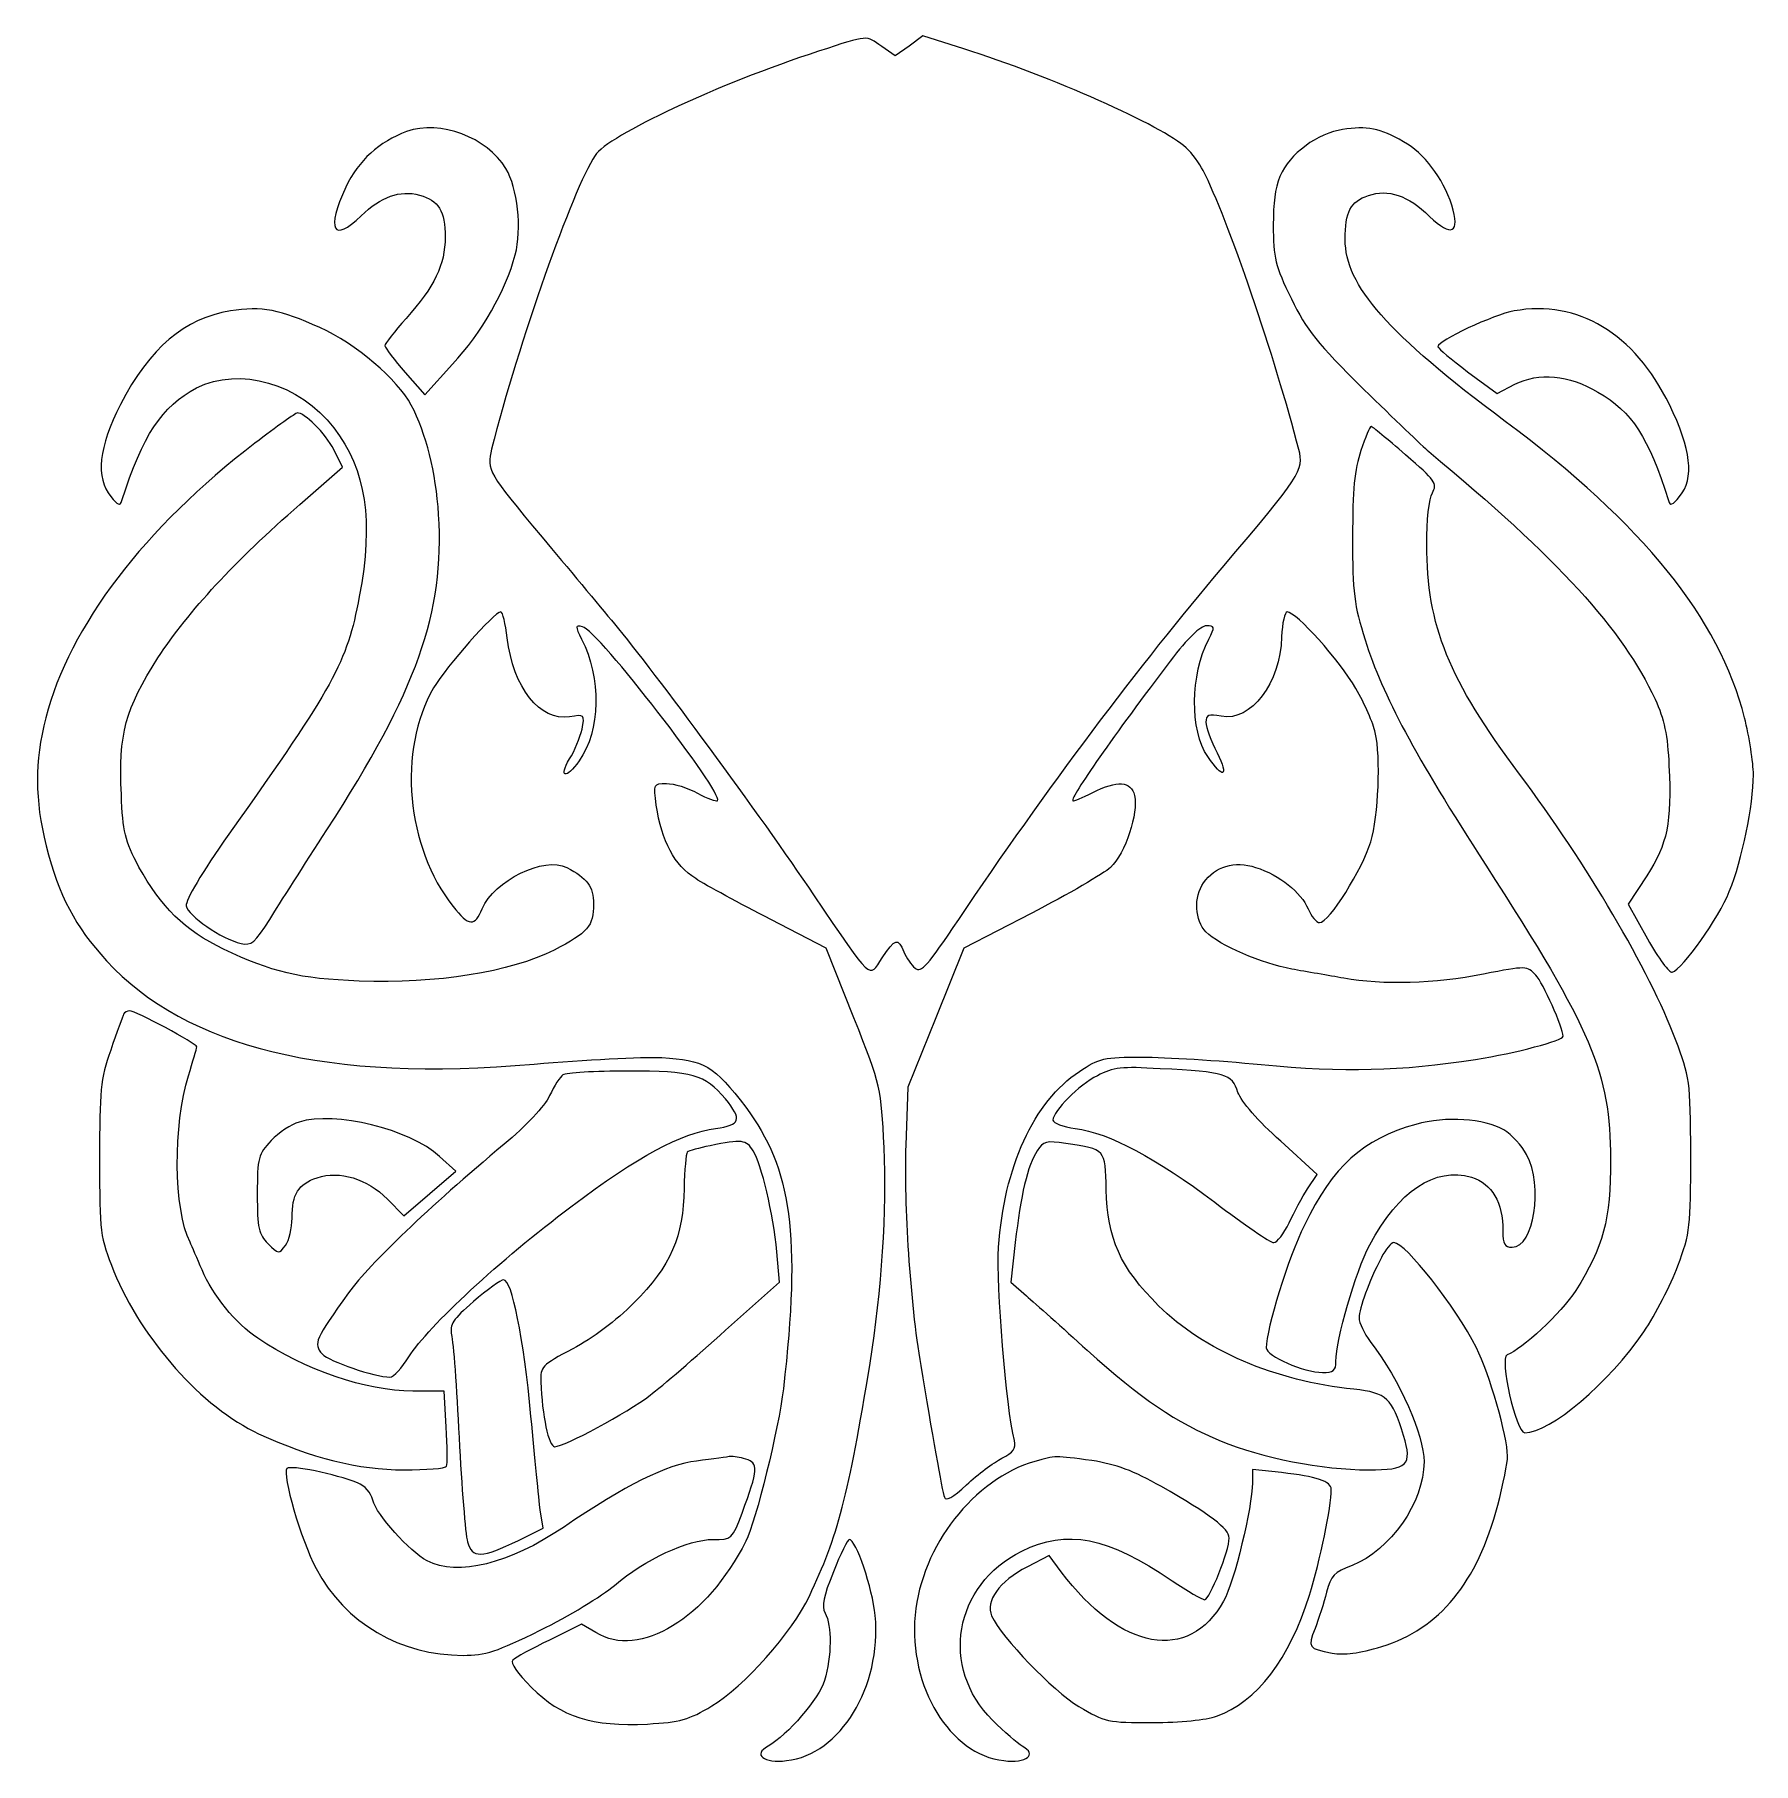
# Model space of a CAD drawing. Extents: x 32 to 178, y 75 to 221.
import ezdxf

# ---------------------------------------------------------------- set-up
doc = ezdxf.new("R2010")
doc.units = 0
doc.layers.add('Layer_1', color=7, linetype='CONTINUOUS')

msp = doc.modelspace()

# ---------------------------------------------------------------- linework, layer by layer
at = {"layer": 'Layer_1', "color": 7}
for points in [[(98.755909, 220.039541), (98.755909, 220.039541)], [(111.068545, 220.236229), (107.606845, 221.337679), (106.426721, 220.472254), (105.246596, 219.646166), (104.105808, 220.432916)], [(63.824215, 213.234155), (63.824215, 213.234155)], [(143.16794, 213.391505), (143.16794, 213.391505)], [(48.875967, 198.010545), (48.875967, 198.010545)], [(157.722812, 198.010545), (157.722812, 198.010545)], [(63.706202, 192.778658), (65.358377, 190.890459), (67.718627, 193.486733)], [(153.789063, 192.857333), (156.306662, 191.008471), (157.801487, 191.795221)], [(50.960854, 186.799359), (50.960854, 186.799359)], [(54.776591, 181.60681), (58.395641, 184.75381), (57.648228, 186.248634)], [(144.741439, 186.169959), (144.741439, 186.169959)], [(138.014728, 170.356287), (138.014728, 170.356287)], [(168.973335, 150.097478), (167.399836, 147.697891), (169.05201, 144.747578)], [(116.772481, 146.911141), (111.068545, 143.960829), (108.708295, 138.060205), (106.308708, 132.159581), (106.151358, 127.242394)], [(101.745559, 138.060205), (99.385309, 143.960829), (94.704147, 146.399753)], [(39.828344, 138.374905), (39.828344, 138.374905)], [(77.08095, 133.221693), (77.08095, 133.221693)], [(122.397743, 133.143018), (122.397743, 133.143018)], [(54.697916, 129.209268), (54.697916, 129.209268)], [(140.217628, 123.544669), (141.043715, 124.764132), (137.936053, 127.596431)], [(149.383264, 129.012581), (149.383264, 129.012581)], [(62.211378, 122.679245), (63.58819, 121.263095), (65.79109, 123.151294), (67.993989, 125.039494), (66.617177, 126.298294)], [(89.550936, 127.203056), (89.550936, 127.203056)], [(117.283869, 126.770344), (117.283869, 126.770344)], [(115.435007, 118.98152), (115.041632, 115.637833), (116.379106, 114.457708)], [(90.849073, 111.546734), (95.45156, 115.637833), (95.215535, 118.19477)], [(146.472289, 117.72272), (146.472289, 117.72272)], [(69.488814, 113.985658), (69.488814, 113.985658)], [(67.167902, 103.364535), (67.010552, 106.393522), (64.335602, 106.393522)], [(88.410148, 100.453561), (88.410148, 100.453561)], [(117.087181, 100.414223), (117.087181, 100.414223)], [(138.014728, 99.470123), (135.536466, 99.745486), (135.536466, 98.604698), (135.536466, 98.604698)], [(73.304551, 93.726849), (75.389438, 94.749624), (75.153413, 96.323124)], [(119.329418, 91.0519), (118.306644, 92.428712), (116.457781, 91.484612)], [(100.014709, 91.0519), (100.014709, 91.0519)], [(79.873912, 85.898688), (78.65445, 86.606763), (75.940163, 85.269288)]]:
    msp.add_lwpolyline(points, dxfattribs=at)
for points in [[(104.105808, 220.432916), (102.728996, 221.416354), (103.083034, 221.455691), (98.755909, 220.039541)], [(98.755909, 220.039541), (90.180336, 217.246579), (80.936025, 212.919455), (79.795237, 211.188605)], [(129.911204, 211.857343), (127.983667, 213.666867), (118.385319, 217.954654), (111.068545, 220.236229)], [(72.242439, 210.087155), (70.629601, 212.762105), (66.695852, 214.217592), (63.824215, 213.234155)], [(63.824215, 213.234155), (61.503303, 212.36873), (59.733116, 210.79523), (58.671003, 208.513656)], [(143.16794, 213.391505), (142.263177, 213.273492), (140.886365, 212.68343), (140.099615, 212.05403)], [(148.360489, 212.36873), (146.354277, 213.509517), (145.252827, 213.745542), (143.16794, 213.391505)], [(79.795237, 211.188605), (77.8677, 208.238293), (73.304551, 195.296258), (71.022976, 186.287972)], [(131.366691, 209.929805), (131.051992, 210.519868), (130.422592, 211.385293), (129.911204, 211.857343)], [(140.099615, 212.05403), (137.896715, 210.401855), (137.306653, 208.946368), (137.306653, 205.327319)], [(152.451588, 206.979493), (151.664838, 209.339743), (150.091338, 211.385293), (148.360489, 212.36873)], [(73.029188, 202.770382), (73.619251, 204.973281), (73.225876, 208.474318), (72.242439, 210.087155)], [(139.470215, 186.248634), (137.542678, 193.880108), (133.412241, 205.917381), (131.366691, 209.929805)], [(58.671003, 208.513656), (56.979491, 204.894606), (57.569553, 203.753819), (59.969141, 206.074731)], [(59.969141, 206.074731), (61.660653, 207.726906), (63.234152, 208.277631), (64.925665, 207.844918)], [(145.370839, 207.805581), (147.023014, 208.395643), (148.753864, 207.805581), (150.563388, 206.035394)], [(64.925665, 207.844918), (66.538502, 207.372868), (67.089227, 206.507444), (67.089227, 204.265206)], [(143.403965, 204.068519), (143.403965, 206.428769), (143.836677, 207.294193), (145.370839, 207.805581)], [(150.563388, 206.035394), (152.412251, 204.225869), (153.199, 204.619244), (152.451588, 206.979493)], [(137.306653, 205.327319), (137.306653, 202.455682), (137.464003, 201.904957), (138.840815, 199.03332)], [(67.089227, 204.265206), (67.089227, 201.944294), (66.184465, 200.056095), (63.784877, 197.381145)], [(156.9754, 188.648221), (147.023014, 196.04367), (143.403965, 200.174107), (143.403965, 204.068519)], [(67.718627, 193.486733), (70.196889, 196.161683), (72.242439, 199.780732), (73.029188, 202.770382)], [(48.875967, 198.010545), (45.020893, 197.420482), (42.031243, 194.863545), (39.552981, 190.064371)], [(56.468104, 196.594395), (53.085079, 198.128557), (51.550917, 198.443257), (48.875967, 198.010545)], [(138.840815, 199.03332), (140.138953, 196.397708), (141.043715, 195.25692), (144.977464, 191.362508)], [(157.722812, 198.010545), (155.991963, 197.695845), (151.271463, 195.492945), (151.271463, 194.981558)], [(170.900873, 190.064371), (167.911223, 196.122345), (163.151386, 198.993982), (157.722812, 198.010545)], [(64.21759, 190.025034), (63.037465, 192.227933), (59.536428, 195.217583), (56.468104, 196.594395)], [(63.784877, 197.381145), (62.80144, 196.279695), (61.975353, 195.217583), (61.975353, 195.060233)], [(61.975353, 195.060233), (62.01469, 194.863545), (62.762103, 193.840771), (63.706202, 192.778658)], [(151.271463, 194.981558), (151.310801, 194.824208), (152.412251, 193.880108), (153.789063, 192.857333)], [(46.00433, 191.480521), (49.662717, 193.329383), (54.776591, 191.873896), (57.648228, 188.097496)], [(157.801487, 191.795221), (159.768362, 192.817996), (162.403974, 192.581971), (164.842899, 191.126483)], [(39.670994, 181.92151), (41.441181, 187.468097), (43.054018, 189.907021), (46.00433, 191.480521)], [(144.977464, 191.362508), (147.534401, 188.884246), (149.973326, 186.523997), (150.484713, 186.091284)], [(164.842899, 191.126483), (167.753873, 189.434971), (169.091348, 187.350084), (170.822198, 181.92151)], [(39.552981, 190.064371), (37.704119, 186.484659), (37.428757, 183.849047), (38.726894, 182.275547)], [(54.540566, 189.356296), (54.422554, 189.356296), (52.809717, 188.215509), (50.960854, 186.799359)], [(57.648228, 186.248634), (56.940154, 187.625447), (55.130629, 189.434971), (54.540566, 189.356296)], [(66.538502, 180.741385), (66.302477, 184.321097), (65.47639, 187.625447), (64.21759, 190.025034)], [(171.766297, 182.275547), (173.025097, 183.80971), (172.749735, 186.287972), (170.900873, 190.064371)], [(57.648228, 188.097496), (60.401853, 184.517785), (61.031253, 180.229998), (59.811791, 173.778649)], [(145.606864, 188.215509), (145.488852, 188.215509), (145.134814, 187.271409), (144.741439, 186.169959)], [(148.517839, 185.815922), (146.983676, 187.153397), (145.685539, 188.215509), (145.606864, 188.215509)], [(177.273547, 163.511563), (175.109984, 171.969124), (168.697973, 179.915298), (156.9754, 188.648221)], [(50.960854, 186.799359), (41.598531, 179.639935), (35.225857, 171.261049), (33.219645, 163.511563)], [(71.022976, 186.287972), (70.590264, 184.517785), (70.747614, 184.28176), (75.310763, 178.813848)], [(132.979529, 176.217573), (139.588228, 184.006397), (139.942265, 184.517785), (139.470215, 186.248634)], [(144.741439, 186.169959), (144.190714, 184.557122), (144.033364, 182.86561), (144.033364, 178.77451)], [(150.799413, 182.590247), (151.232126, 183.376997), (151.074776, 183.613022), (148.517839, 185.815922)], [(150.484713, 186.091284), (161.459874, 177.004323), (166.967123, 170.946349), (169.68141, 165.085063)], [(38.726894, 182.275547), (39.316956, 181.528135), (39.552981, 181.44946), (39.670994, 181.92151)], [(150.327363, 178.184448), (150.288026, 180.269335), (150.524051, 182.07886), (150.799413, 182.590247)], [(170.822198, 181.92151), (170.94021, 181.44946), (171.176235, 181.528135), (171.766297, 182.275547)], [(42.739318, 168.5861), (45.37493, 172.598524), (49.190667, 176.728961), (54.776591, 181.60681)], [(57.058166, 153.991889), (64.68964, 165.793138), (67.049889, 172.441174), (66.538502, 180.741385)], [(75.310763, 178.813848), (77.39565, 176.335586), (80.149275, 173.031236), (81.447412, 171.457737)], [(144.033364, 178.77451), (144.033364, 174.093349), (144.151377, 173.070574), (145.095477, 170.120262)], [(158.194862, 158.712389), (152.176226, 166.737237), (150.327363, 171.300387), (150.327363, 178.184448)], [(110.635832, 146.399753), (117.913269, 157.217564), (126.095467, 168.153387), (132.979529, 176.217573)], [(59.811791, 173.778649), (58.710341, 168.074712), (57.766241, 166.343862), (48.757955, 153.637852)], [(71.809726, 172.480512), (71.259001, 172.480512), (67.207239, 167.878025), (66.10579, 166.029163)], [(72.360451, 170.277612), (72.203101, 171.497074), (71.967076, 172.480512), (71.809726, 172.480512)], [(138.486778, 172.480512), (138.29009, 172.480512), (138.054065, 171.536412), (138.014728, 170.356287)], [(144.308727, 165.989825), (142.931915, 168.389412), (139.23419, 172.480512), (138.486778, 172.480512)], [(77.631675, 163.590238), (75.153413, 163.157526), (72.832501, 166.107838), (72.360451, 170.277612)], [(78.733125, 171.221712), (78.103725, 171.379062), (78.103725, 171.300387), (78.65445, 170.159599)], [(78.65445, 170.159599), (80.345962, 166.933925), (80.267287, 162.370776), (78.457763, 159.853176)], [(90.180336, 156.470152), (90.731061, 157.060214), (79.991925, 170.985687), (78.733125, 171.221712)], [(81.447412, 171.457737), (84.830437, 167.405975), (93.838723, 155.172014), (98.323197, 148.48464)], [(131.642054, 171.300387), (131.130667, 171.300387), (130.068554, 170.277612), (128.573729, 168.310737)], [(131.760066, 160.207213), (130.225904, 162.449451), (130.265242, 167.130612), (131.838741, 170.159599)], [(131.838741, 170.159599), (132.389466, 171.221712), (132.350129, 171.300387), (131.642054, 171.300387)], [(138.014728, 170.356287), (137.936053, 166.461875), (135.418453, 163.157526), (132.900854, 163.629575)], [(145.095477, 170.120262), (146.629639, 165.28175), (149.265251, 160.403901), (155.323225, 151.00224)], [(39.631656, 156.981539), (39.395631, 162.174088), (39.946356, 164.219638), (42.739318, 168.5861)], [(128.573729, 168.310737), (123.892568, 162.174088), (120.076831, 156.706177), (120.312856, 156.470152)], [(66.10579, 166.029163), (63.037465, 160.757938), (63.784877, 152.497065), (67.757964, 147.501203)], [(145.960902, 162.252763), (145.803552, 163.000176), (145.056139, 164.691688), (144.308727, 165.989825)], [(169.68141, 165.085063), (170.46816, 163.39355), (170.743523, 162.016738), (170.861535, 159.420464)], [(33.219645, 163.511563), (32.275545, 159.735164), (32.275545, 156.588164), (33.258982, 152.654415)], [(78.693787, 162.528126), (78.929812, 163.786925), (78.929812, 163.786925), (77.631675, 163.590238)], [(132.900854, 163.629575), (131.799404, 163.826263), (131.602716, 163.747588), (131.602716, 163.118188)], [(131.602716, 163.118188), (131.602716, 162.724813), (132.035429, 161.544688), (132.546816, 160.521913)], [(178.020959, 158.673051), (178.020959, 159.695826), (177.666922, 161.898726), (177.273547, 163.511563)], [(77.631675, 160.010526), (78.064388, 160.679263), (78.536438, 161.820051), (78.693787, 162.528126)], [(145.567527, 152.969115), (146.236264, 155.211352), (146.432952, 160.128539), (145.960902, 162.252763)], [(78.457763, 159.853176), (77.356313, 158.279676), (76.687575, 158.397689), (77.631675, 160.010526)], [(132.546816, 160.521913), (133.569591, 158.476364), (133.058204, 158.279676), (131.760066, 160.207213)], [(171.41226, 136.211342), (169.20936, 142.072629), (163.859461, 151.15959), (158.194862, 158.712389)], [(170.861535, 159.420464), (171.09756, 154.581952), (170.743523, 152.851102), (168.973335, 150.097478)], [(175.975409, 148.760003), (177.076859, 151.47429), (178.020959, 156.076777), (178.020959, 158.673051)], [(41.126481, 150.84489), (39.946356, 153.087127), (39.749669, 153.83454), (39.631656, 156.981539)], [(84.987786, 156.076777), (84.751762, 157.925639), (84.751762, 157.925639), (85.853211, 157.925639)], [(85.853211, 157.925639), (86.482611, 157.925639), (87.662736, 157.571601), (88.488823, 157.099551)], [(88.488823, 157.099551), (89.314911, 156.666839), (90.062323, 156.391477), (90.180336, 156.470152)], [(120.312856, 156.470152), (120.391531, 156.430814), (121.138943, 156.706177), (121.965031, 157.138889)], [(121.965031, 157.138889), (124.128593, 158.240339), (125.230042, 158.161664), (125.544742, 156.902864)], [(88.331473, 149.861453), (86.521949, 151.00224), (85.459836, 153.008452), (84.987786, 156.076777)], [(125.544742, 156.902864), (125.89878, 155.447377), (124.757993, 151.985677), (123.499193, 150.805553)], [(52.219654, 146.399753), (53.006404, 147.658553), (55.169966, 151.080915), (57.058166, 153.991889)], [(33.258982, 152.654415), (34.360432, 148.366628), (35.697907, 145.809691), (38.372857, 142.898716)], [(48.757955, 153.637852), (46.437043, 150.333503), (45.06023, 148.051928), (45.138905, 147.540541)], [(141.240402, 146.124391), (142.027152, 146.124391), (144.898789, 150.68754), (145.567527, 152.969115)], [(70.236226, 147.304516), (71.219664, 149.664765), (75.507451, 151.78899), (77.39565, 150.805553)], [(131.406029, 149.507415), (132.350129, 150.884227), (134.041641, 151.395615), (135.811828, 150.805553)], [(48.285905, 143.882154), (45.06023, 145.416316), (42.936006, 147.501203), (41.126481, 150.84489)], [(77.39565, 150.805553), (79.1265, 149.90079), (79.677225, 149.192715), (79.677225, 147.697891)], [(94.704147, 146.399753), (92.107873, 147.737228), (89.236236, 149.27139), (88.331473, 149.861453)], [(123.499193, 150.805553), (122.948468, 150.294165), (119.919481, 148.523978), (116.772481, 146.911141)], [(135.811828, 150.805553), (137.857378, 150.176153), (139.666903, 148.681328), (140.256965, 147.304516)], [(155.323225, 151.00224), (164.410186, 136.919417), (165.865673, 133.41838), (165.905011, 126.062269)], [(98.323197, 148.48464), (103.358396, 141.049854), (103.004359, 141.364554), (104.145146, 143.134741)], [(131.602716, 145.337641), (130.658617, 146.281741), (130.540604, 148.32729), (131.406029, 149.507415)], [(171.136898, 141.915279), (172.002322, 142.190641), (175.109984, 146.557103), (175.975409, 148.760003)], [(45.138905, 147.540541), (45.256918, 146.714453), (48.128555, 144.747578), (49.78073, 144.354204)], [(67.757964, 147.501203), (69.095439, 145.809691), (69.606826, 145.770353), (70.236226, 147.304516)], [(79.677225, 147.697891), (79.677225, 145.849028), (79.205175, 145.258966), (76.333538, 143.803479)], [(140.256965, 147.304516), (140.532328, 146.635778), (140.96504, 146.124391), (141.240402, 146.124391)], [(49.78073, 144.354204), (50.646155, 144.157516), (50.960854, 144.432879), (52.219654, 146.399753)], [(106.938108, 142.269316), (107.449495, 141.836604), (108.00022, 142.466004), (110.635832, 146.399753)], [(138.880153, 142.190641), (136.362553, 142.623354), (132.743504, 144.196854), (131.602716, 145.337641)], [(59.811791, 141.167867), (54.697916, 141.364554), (52.416342, 141.915279), (48.285905, 143.882154)], [(76.333538, 143.803479), (72.596476, 141.915279), (66.381152, 140.931842), (59.811791, 141.167867)], [(104.145146, 143.134741), (105.207258, 144.786916), (105.521958, 144.865591), (105.994008, 143.646129)], [(169.05201, 144.747578), (169.956773, 143.095404), (170.900873, 141.836604), (171.136898, 141.915279)], [(38.372857, 142.898716), (45.178243, 135.503267), (57.176178, 132.592293), (74.642026, 134.126455)], [(105.994008, 143.646129), (106.190696, 143.134741), (106.623408, 142.544679), (106.938108, 142.269316)], [(159.571674, 141.679254), (158.824262, 142.466004), (158.784925, 142.466004), (155.126538, 141.757929)], [(143.285952, 141.403892), (142.06649, 141.639916), (140.060278, 141.954616), (138.880153, 142.190641)], [(155.126538, 141.757929), (151.035438, 140.931842), (146.590302, 140.813829), (143.285952, 141.403892)], [(161.892587, 136.486705), (161.892587, 137.19478), (160.161737, 141.049854), (159.571674, 141.679254)], [(39.828344, 138.374905), (39.749669, 138.178217), (39.238281, 136.840742), (38.726894, 135.30658)], [(40.300394, 138.650267), (40.143044, 138.650267), (39.907019, 138.532254), (39.828344, 138.374905)], [(46.043668, 135.581942), (46.043668, 135.857305), (40.851119, 138.650267), (40.300394, 138.650267)], [(104.302496, 127.045706), (104.066471, 132.120243), (104.066471, 132.198918), (101.745559, 138.060205)], [(154.4578, 134.51983), (157.880162, 135.070555), (161.892587, 136.132667), (161.892587, 136.486705)], [(38.726894, 135.30658), (37.861469, 132.828318), (37.782794, 131.884218), (37.782794, 126.062269)], [(45.335593, 133.143018), (45.68963, 134.323143), (46.00433, 135.424592), (46.043668, 135.581942)], [(172.710397, 126.455644), (172.67106, 132.78898), (172.631722, 133.025005), (171.41226, 136.211342)], [(74.642026, 134.126455), (78.890475, 134.480493), (83.768324, 134.755855), (85.459836, 134.67718)], [(82.548862, 133.536393), (79.795237, 133.536393), (77.316975, 133.379043), (77.08095, 133.221693)], [(90.849073, 131.176143), (89.078886, 133.26103), (88.095448, 133.536393), (82.548862, 133.536393)], [(85.459836, 134.67718), (89.039548, 134.480493), (89.904973, 134.008443), (92.579923, 130.468068)], [(114.018857, 118.588145), (114.451569, 125.314857), (117.008506, 130.979456), (120.863581, 133.497055)], [(120.863581, 133.497055), (122.555093, 134.637843), (122.948468, 134.716518), (126.21348, 134.716518)], [(127.708305, 133.73308), (124.443293, 133.929768), (123.735218, 133.851093), (122.397743, 133.143018)], [(126.21348, 134.716518), (128.141017, 134.716518), (132.664829, 134.441155), (136.283878, 134.087118)], [(134.317004, 131.726868), (133.766279, 133.300368), (133.294229, 133.457718), (127.708305, 133.73308)], [(136.283878, 134.087118), (143.32529, 133.41838), (148.085126, 133.536393), (154.4578, 134.51983)], [(45.453605, 119.020858), (44.076793, 121.735145), (43.998118, 129.012581), (45.335593, 133.143018)], [(77.08095, 133.221693), (76.844925, 133.064343), (76.333538, 132.277593), (75.940163, 131.451506)], [(122.397743, 133.143018), (120.824243, 132.356268), (118.660681, 130.153368), (118.621344, 129.366618)], [(75.940163, 131.451506), (75.507451, 130.546743), (73.973288, 128.894569), (72.085089, 127.321069)], [(90.022986, 128.658544), (92.14721, 128.973244), (92.30456, 129.405956), (90.849073, 131.176143)], [(137.936053, 127.596431), (136.008516, 129.287943), (134.592366, 130.940118), (134.317004, 131.726868)], [(54.697916, 129.209268), (54.029179, 129.012581), (52.967067, 128.304506), (52.337667, 127.635769)], [(66.617177, 126.298294), (64.06024, 128.619206), (57.766241, 130.153368), (54.697916, 129.209268)], [(92.579923, 130.468068), (96.474335, 125.275519), (97.261084, 119.532245), (95.76626, 106.59021)], [(118.621344, 129.366618), (118.621344, 129.130594), (119.486768, 128.815894), (120.509543, 128.658544)], [(156.857387, 128.540531), (155.205213, 129.523968), (151.940201, 129.720656), (149.383264, 129.012581)], [(52.337667, 127.635769), (51.236217, 126.455644), (51.157542, 126.219619), (51.157542, 123.111957)], [(77.749688, 122.010507), (83.532299, 126.376969), (87.072674, 128.265169), (90.022986, 128.658544)], [(93.209323, 126.770344), (92.61926, 127.714444), (92.265223, 127.753781), (89.550936, 127.203056)], [(119.722793, 127.399744), (118.070619, 127.635769), (117.834594, 127.596431), (117.283869, 126.770344)], [(120.509543, 128.658544), (123.38118, 128.304506), (127.393605, 126.140944), (132.350129, 122.403882)], [(149.383264, 129.012581), (144.898789, 127.753781), (142.38119, 125.472207), (139.942265, 120.476345)], [(158.784925, 126.455644), (158.39155, 127.203056), (157.526125, 128.147156), (156.857387, 128.540531)], [(72.085089, 127.321069), (65.594402, 121.892495), (60.795228, 117.290008), (58.907028, 114.733071)], [(87.623399, 126.652331), (87.505386, 126.534319), (87.387374, 125.157507), (87.348036, 123.584007)], [(89.550936, 127.203056), (88.606836, 127.006369), (87.741411, 126.770344), (87.623399, 126.652331)], [(95.215535, 118.19477), (94.900835, 121.459782), (93.917398, 125.629557), (93.209323, 126.770344)], [(103.122371, 108.753772), (104.105808, 114.851083), (104.577858, 121.81382), (104.302496, 127.045706)], [(106.151358, 127.242394), (105.954671, 122.167857), (106.505396, 114.024996), (107.410158, 108.557084)], [(117.283869, 126.770344), (116.497119, 125.550882), (115.867719, 122.993945), (115.435007, 118.98152)], [(123.145155, 123.465994), (123.06648, 126.967031), (123.105818, 126.888356), (119.722793, 127.399744)], [(157.565462, 118.588145), (159.414324, 118.588145), (160.240412, 123.780694), (158.784925, 126.455644)], [(171.608947, 117.014645), (172.67106, 119.807608), (172.710397, 120.318995), (172.710397, 126.455644)], [(37.782794, 126.062269), (37.782794, 119.728933), (37.822132, 119.492908), (39.002256, 116.542596)], [(56.232079, 124.488769), (58.159616, 125.118169), (60.44119, 124.410094), (62.211378, 122.679245)], [(145.488852, 118.784833), (147.927776, 123.387319), (151.035438, 125.432869), (154.103763, 124.528107)], [(165.905011, 126.062269), (165.905011, 120.909057), (165.314948, 118.627483), (162.954699, 114.929758)], [(54.107854, 121.066407), (54.107854, 123.111957), (54.619241, 123.938044), (56.232079, 124.488769)], [(87.348036, 123.584007), (87.308699, 119.532245), (86.207249, 116.975308), (83.099587, 113.867646)], [(127.590292, 113.631621), (124.32528, 116.857295), (123.22383, 119.374895), (123.145155, 123.465994)], [(138.644128, 120.673032), (139.07684, 121.577795), (139.784915, 122.875932), (140.217628, 123.544669)], [(154.103763, 124.528107), (155.87395, 123.977382), (156.778712, 122.403882), (156.778712, 119.964957)], [(51.157542, 123.111957), (51.157542, 120.161645), (51.275554, 119.689595), (52.062304, 118.902845)], [(64.020902, 109.304497), (65.673077, 111.900771), (71.770389, 117.56537), (77.749688, 122.010507)], [(132.350129, 122.403882), (134.828391, 120.515682), (137.070628, 118.98152), (137.345991, 118.98152)], [(53.557129, 118.745495), (53.871829, 119.178208), (54.107854, 120.200982), (54.107854, 121.066407)], [(139.942265, 120.476345), (138.565453, 117.644045), (136.716591, 111.704084), (136.716591, 110.051909)], [(137.345991, 118.98152), (137.621353, 118.98152), (138.211415, 119.728933), (138.644128, 120.673032)], [(46.47638, 116.660608), (46.083005, 117.604708), (45.610955, 118.66682), (45.453605, 119.020858)], [(52.062304, 118.902845), (52.967067, 117.998083), (52.967067, 117.998083), (53.557129, 118.745495)], [(147.534401, 118.98152), (147.298376, 118.98152), (146.826326, 118.391458), (146.472289, 117.72272)], [(154.536475, 110.051909), (152.766288, 113.552946), (148.517839, 118.98152), (147.534401, 118.98152)], [(156.778712, 119.964957), (156.778712, 118.863508), (156.936062, 118.588145), (157.565462, 118.588145)], [(115.356332, 102.18441), (114.648257, 105.056047), (113.822169, 115.283796), (114.018857, 118.588145)], [(142.617215, 108.911122), (142.617215, 110.759984), (144.269389, 116.503258), (145.488852, 118.784833)], [(146.472289, 117.72272), (145.410177, 115.637833), (144.584089, 113.434934), (144.584089, 112.608846)], [(39.002256, 116.542596), (41.362506, 110.759984), (46.47638, 104.977372), (51.275554, 102.774473)], [(51.196879, 110.877996), (49.30868, 112.136796), (47.381143, 114.536383), (46.47638, 116.660608)], [(168.73731, 111.428721), (169.720748, 112.884209), (171.018885, 115.401808), (171.608947, 117.014645)], [(58.907028, 114.733071), (56.074729, 110.799321), (55.878041, 110.405947), (56.664791, 109.540522)], [(72.045751, 115.834521), (71.809726, 115.834521), (70.668939, 115.008433), (69.488814, 113.985658)], [(74.366663, 104.22996), (73.737263, 110.956671), (72.753826, 115.834521), (72.045751, 115.834521)], [(116.379106, 114.457708), (117.126519, 113.828308), (119.447431, 111.743421), (121.532318, 109.855222)], [(162.954699, 114.929758), (161.695899, 113.002221), (158.39155, 109.894559), (157.13275, 109.461847)], [(69.488814, 113.985658), (67.718627, 112.451496), (67.443264, 112.018784), (67.639952, 111.153359)], [(83.099587, 113.867646), (81.604762, 112.372821), (79.59855, 110.838659), (77.907038, 109.973234)], [(144.151377, 106.550872), (137.50334, 107.21961), (131.327354, 109.855222), (127.590292, 113.631621)], [(84.476399, 106.039485), (85.459836, 106.786897), (88.331473, 109.265159), (90.849073, 111.546734)], [(144.584089, 112.608846), (144.584089, 112.176134), (145.016802, 111.271371), (145.528189, 110.602634)], [(64.335602, 106.393522), (60.362515, 106.393522), (55.169966, 108.163709), (51.196879, 110.877996)], [(67.639952, 111.153359), (67.757964, 110.602634), (68.072664, 106.668885), (68.269352, 102.459773)], [(136.716591, 110.051909), (136.716591, 109.383172), (139.902928, 107.967022), (141.476427, 107.967022)], [(145.528189, 110.602634), (148.085126, 107.21961), (150.091338, 102.695798), (150.091338, 100.374886)], [(157.172087, 100.886273), (157.172087, 102.538448), (155.637925, 107.888347), (154.536475, 110.051909)], [(158.627575, 102.853148), (160.791137, 102.853148), (165.786998, 107.06226), (168.73731, 111.428721)], [(56.664791, 109.540522), (57.254853, 108.911122), (61.109928, 107.573647), (62.408065, 107.573647)], [(62.408065, 107.573647), (62.722765, 107.573647), (63.43084, 108.360397), (64.020902, 109.304497)], [(77.907038, 109.973234), (75.271426, 108.596422), (75.153413, 108.439072), (75.192751, 107.180272)], [(97.969159, 89.00635), (100.408084, 94.080887), (101.273509, 97.463911), (103.122371, 108.753772)], [(107.410158, 108.557084), (108.354258, 102.931823), (109.219683, 97.935961), (109.41637, 97.385236)], [(121.532318, 109.855222), (126.134805, 105.724785), (129.045779, 103.718573), (132.900854, 102.145073)], [(141.476427, 107.967022), (142.420527, 107.967022), (142.617215, 108.124372), (142.617215, 108.911122)], [(157.13275, 109.461847), (156.464012, 109.225822), (157.880162, 102.853148), (158.627575, 102.853148)], [(75.192751, 107.180272), (75.310763, 104.308635), (75.861488, 101.673023), (76.372875, 101.673023)], [(76.372875, 101.673023), (77.198963, 101.673023), (82.509524, 104.54466), (84.476399, 106.039485)], [(95.76626, 106.59021), (95.372885, 103.167848), (93.445348, 95.339686), (92.579923, 93.648174)], [(148.360489, 102.617123), (147.377051, 105.80346), (146.944339, 106.236172), (144.151377, 106.550872)], [(75.153413, 96.323124), (75.035401, 97.227886), (74.681363, 100.768261), (74.366663, 104.22996)], [(51.275554, 102.774473), (55.681354, 100.728923), (59.772453, 99.706148), (63.58819, 99.706148)], [(67.207239, 100.020848), (67.285914, 100.178198), (67.285914, 101.673023), (67.167902, 103.364535)], [(68.269352, 102.459773), (68.466039, 98.250661), (68.820077, 94.277574), (68.977427, 93.608837)], [(114.294219, 100.689586), (115.277657, 101.200973), (115.513682, 101.515673), (115.356332, 102.18441)], [(132.900854, 102.145073), (136.244541, 100.728923), (141.515765, 99.706148), (145.370839, 99.706148)], [(145.370839, 99.706148), (148.714526, 99.706148), (149.107901, 100.099523), (148.360489, 102.617123)], [(53.675142, 99.824161), (53.242429, 99.312773), (54.855266, 93.805524), (56.153404, 91.327262)], [(59.654441, 98.604698), (57.766241, 99.352111), (53.989841, 100.138861), (53.675142, 99.824161)], [(63.58819, 99.706148), (65.47639, 99.706148), (67.128564, 99.824161), (67.207239, 100.020848)], [(88.410148, 100.453561), (85.853211, 100.138861), (82.430849, 98.447348), (77.120288, 94.828299)], [(91.281785, 100.846936), (91.085098, 100.807598), (89.786961, 100.650248), (88.410148, 100.453561)], [(92.579923, 100.610911), (92.107873, 100.768261), (91.51781, 100.846936), (91.281785, 100.846936)], [(92.265223, 96.047761), (93.642035, 99.706148), (93.681373, 100.335548), (92.579923, 100.610911)], [(117.087181, 100.414223), (111.93397, 98.958736), (107.488833, 93.254799), (106.938108, 87.393513)], [(111.30457, 98.447348), (112.24867, 99.312773), (113.586144, 100.335548), (114.294219, 100.689586)], [(121.925693, 100.492898), (118.778694, 100.925611), (118.857369, 100.925611), (117.087181, 100.414223)], [(127.826317, 98.289998), (125.42673, 99.627473), (124.01058, 100.178198), (121.925693, 100.492898)], [(150.091338, 100.374886), (150.091338, 96.952524), (147.219701, 92.861424), (143.994027, 91.602625)], [(156.346, 96.716499), (156.81805, 98.447348), (157.172087, 100.335548), (157.172087, 100.886273)], [(60.952578, 97.149211), (60.795228, 97.778611), (60.28384, 98.368673), (59.654441, 98.604698)], [(109.41637, 97.385236), (109.534383, 97.031199), (110.124445, 97.345899), (111.30457, 98.447348)], [(133.569591, 93.923537), (133.569591, 94.710287), (131.956754, 95.929749), (127.826317, 98.289998)], [(135.536466, 98.604698), (135.536466, 96.559149), (134.002304, 90.186475), (133.097541, 88.573638)], [(142.22384, 98.053974), (142.22384, 98.722711), (140.96504, 99.155423), (138.014728, 99.470123)], [(65.555065, 91.996), (64.06024, 92.782749), (61.267278, 95.890411), (60.952578, 97.149211)], [(140.374978, 89.085025), (141.27974, 92.035337), (142.22384, 96.559149), (142.22384, 98.053974)], [(89.786961, 93.805524), (91.399798, 93.805524), (91.439135, 93.805524), (92.265223, 96.047761)], [(146.511627, 84.718563), (151.389476, 86.213388), (154.61515, 90.147137), (156.346, 96.716499)], [(77.120288, 94.828299), (72.517801, 91.720637), (68.151339, 90.658525), (65.555065, 91.996)], [(115.985731, 92.822087), (119.801468, 94.710287), (123.263168, 94.041549), (128.731079, 90.304487)], [(131.484704, 88.69165), (131.917416, 88.69165), (133.569591, 92.861424), (133.569591, 93.923537)], [(68.977427, 93.608837), (69.370802, 92.192687), (70.196889, 92.192687), (73.304551, 93.726849)], [(92.579923, 93.648174), (89.275573, 87.11815), (83.571637, 83.617113), (79.873912, 85.898688)], [(81.447412, 89.911112), (84.043687, 92.114012), (87.702074, 93.805524), (89.786961, 93.805524)], [(101.352184, 93.805524), (101.234171, 93.805524), (100.604771, 92.586062), (100.014709, 91.0519)], [(103.555083, 87.354175), (103.319059, 89.675087), (101.942246, 93.805524), (101.352184, 93.805524)], [(113.507469, 78.463902), (109.022995, 82.948376), (110.20312, 89.911112), (115.985731, 92.822087)], [(56.153404, 91.327262), (58.631666, 86.685438), (63.27349, 83.971151), (68.623389, 83.971151)], [(100.014709, 91.0519), (99.149284, 88.927675), (98.991934, 88.180263), (99.306634, 87.550863)], [(116.457781, 91.484612), (114.058194, 90.225812), (112.878069, 88.573638), (113.428794, 87.314838)], [(133.097541, 88.573638), (130.147229, 83.302413), (124.364618, 84.364526), (119.329418, 91.0519)], [(143.994027, 91.602625), (142.459865, 91.012562), (142.184502, 90.7372), (141.830465, 89.32105)], [(75.153413, 86.095375), (77.553, 87.2755), (80.3853, 89.00635), (81.447412, 89.911112)], [(128.731079, 90.304487), (130.029217, 89.439062), (131.288016, 88.69165), (131.484704, 88.69165)], [(89.708286, 79.683364), (92.422573, 81.296201), (96.513672, 85.898688), (97.969159, 89.00635)], [(132.507479, 78.817939), (135.890503, 79.998064), (138.722803, 83.695788), (140.374978, 89.085025)], [(141.830465, 89.32105), (141.59444, 88.455625), (141.161727, 87.039475), (140.847027, 86.252725)], [(96.041622, 75.04154), (100.604771, 75.552927), (104.105808, 81.296201), (103.555083, 87.354175)], [(99.306634, 87.550863), (99.896697, 86.528088), (99.857359, 83.853138), (99.267297, 81.846926)], [(106.938108, 87.393513), (106.387383, 81.296201), (109.88842, 75.552927), (114.451569, 75.04154)], [(113.428794, 87.314838), (114.294219, 85.465976), (118.582006, 80.981501), (120.824243, 79.644027)], [(68.623389, 83.971151), (70.511589, 83.971151), (71.455689, 84.285851), (75.153413, 86.095375)], [(75.940163, 85.269288), (74.445338, 84.561213), (73.029188, 83.774463), (72.832501, 83.577776)], [(140.847027, 86.252725), (140.217628, 84.600551), (140.256965, 84.561213), (142.302515, 84.167838)], [(142.302515, 84.167838), (143.32529, 83.971151), (144.584089, 84.128501), (146.511627, 84.718563)], [(72.832501, 83.577776), (72.596476, 83.341751), (73.186538, 82.476326), (74.406001, 81.256864)], [(74.406001, 81.256864), (76.9236, 78.739264), (79.559212, 77.913177), (84.240374, 78.149202)], [(99.267297, 81.846926), (98.795247, 80.312764), (96.120297, 77.205102), (94.468122, 76.261002)], [(84.240374, 78.149202), (87.033336, 78.306552), (87.741411, 78.503239), (89.708286, 79.683364)], [(120.824243, 79.644027), (123.027143, 78.306552), (123.263168, 78.267214), (127.078905, 78.267214)], [(116.025069, 76.261002), (115.631694, 76.497027), (114.490907, 77.480464), (113.507469, 78.463902)], [(127.078905, 78.267214), (129.399817, 78.267214), (131.642054, 78.503239), (132.507479, 78.817939)], [(94.468122, 76.261002), (93.130648, 75.552927), (94.114085, 74.805515), (96.041622, 75.04154)], [(114.451569, 75.04154), (116.379106, 74.805515), (117.362544, 75.552927), (116.025069, 76.261002)]]:
    msp.add_open_spline(points, degree=3, dxfattribs=at)

doc.saveas('drawing.dxf')
